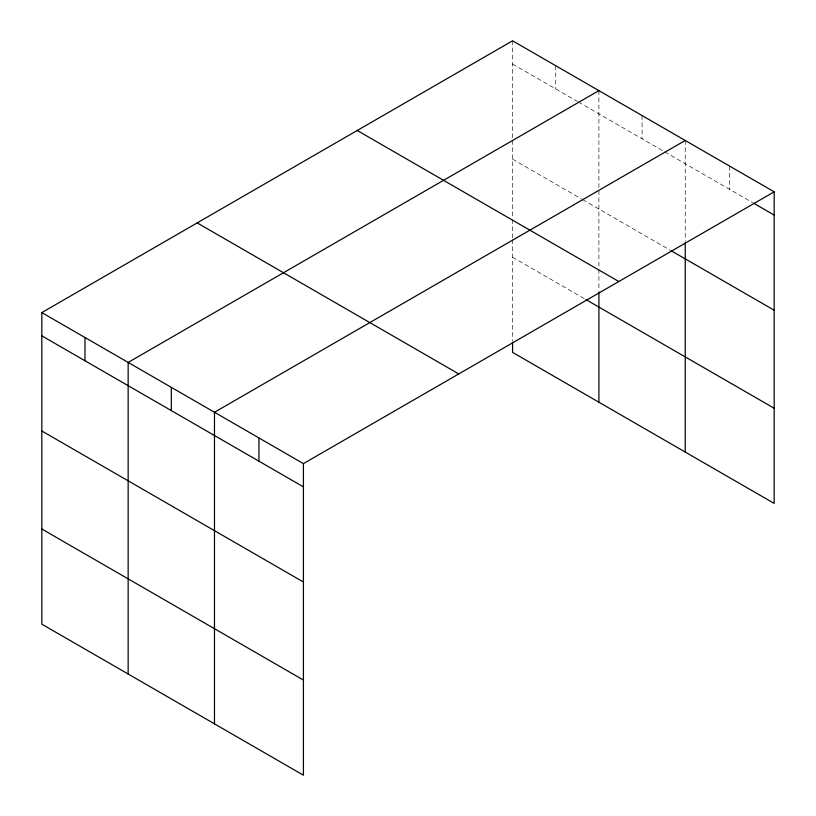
<?xml version="1.0" encoding="UTF-8"?>
<svg xmlns="http://www.w3.org/2000/svg" width="816" height="816" viewBox="0 0 816 816"><rect width="100%" height="100%" fill="white"/><g stroke="black" fill="none" stroke-linecap="round" stroke-linejoin="round"><path stroke-width="0.61" stroke-dasharray="4.08 3.06" d="M512.581 40.8L512.581 139.159M512.581 64.046L577.33 101.419M578.401 102.041L663.653 151.266M664.734 151.888L752.485 202.552M512.581 159.191L581.645 199.063M582.726 199.685L670.13 250.155M512.581 257.224L584.878 298.972M729.708 166.158L729.708 189.394M685.236 140.485L685.236 241.342M642.07 115.556L642.07 138.802M598.903 90.637L598.903 268.107M598.903 269.362L598.903 290.731M555.747 65.719L555.747 88.964M512.581 140.413L512.581 218.27M512.581 219.524L512.581 238.374M512.581 239.629L512.581 341.108"/><path stroke-width="1.22" d="M41.82 312.589L303.419 463.621L303.419 775.2L41.82 624.169L41.82 312.589L512.581 40.8L774.18 191.831L774.18 503.411L512.581 352.379L512.581 342.363M598.903 90.637L128.153 362.426L128.153 674.006M685.236 140.485L214.475 412.274L214.475 723.853M303.419 463.621L774.18 191.831M753.566 203.174L774.18 215.077M671.211 250.777L774.18 310.223M357.235 130.489L618.824 281.52M585.959 299.594L774.18 408.255M197.176 222.901L458.765 373.932M41.82 335.835L303.419 486.866M41.82 430.981L303.419 582.012M41.82 529.013L303.419 680.044M685.236 242.597L685.236 452.064M598.903 291.985L598.903 402.217M258.947 437.947L258.947 461.183M171.309 387.345L171.309 410.591M84.986 337.508L84.986 360.754"/></g></svg>
